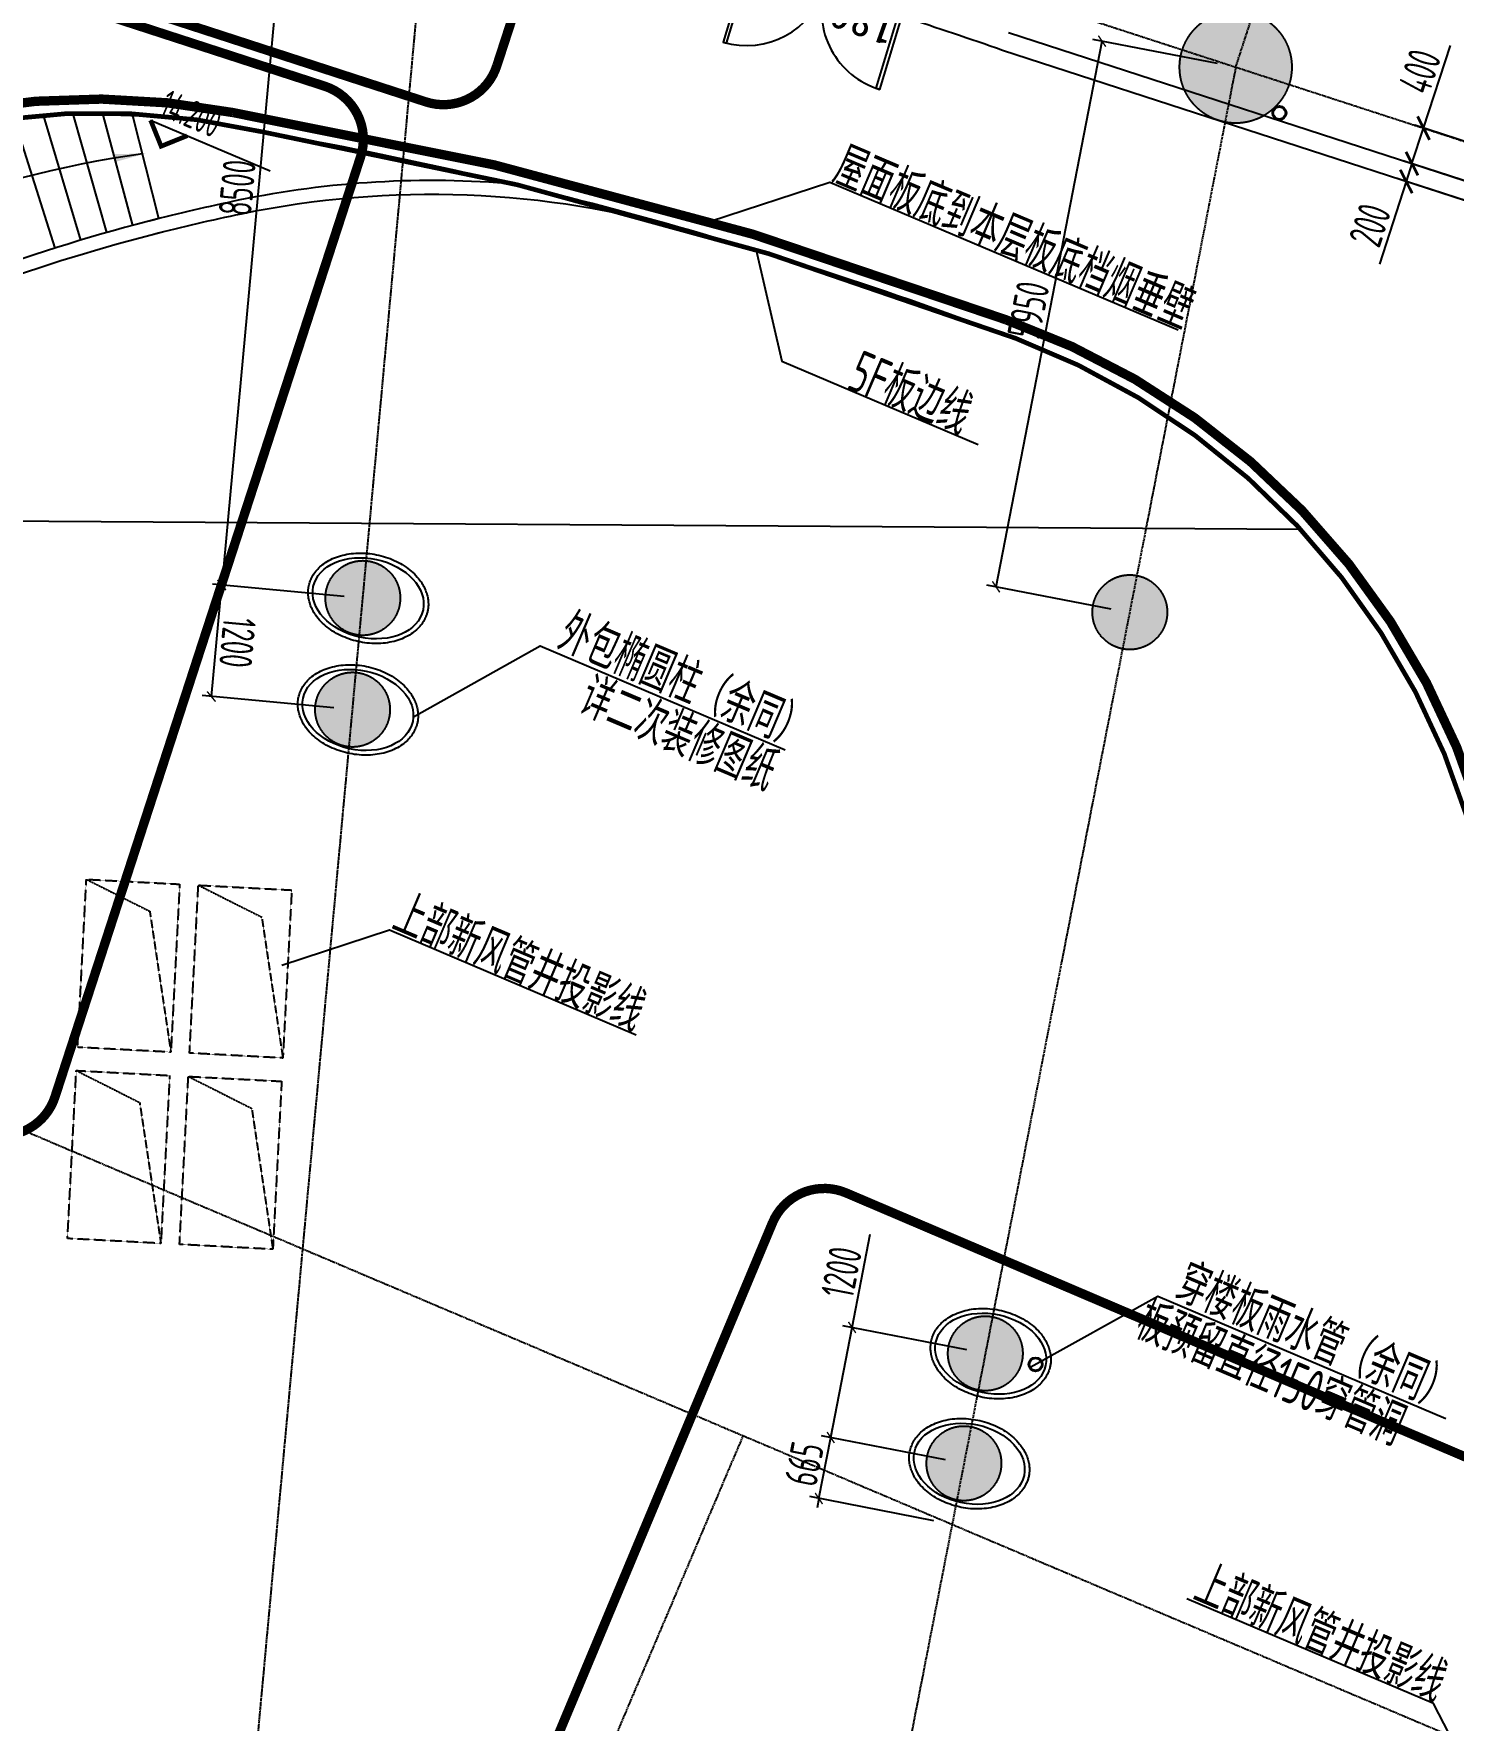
# Model space of a CAD drawing. Extents: x 11778731 to 12007717, y -6694179 to -6314888.
# Drawn here: x 11917040 to 11932228, y -6411741 to -6393688 of the extents above; entities that cross this region are included whole.
import ezdxf
from ezdxf.enums import TextEntityAlignment as Align
from ezdxf.xclip import XClip

# ---------------------------------------------------------------- set-up
doc = ezdxf.new("R2010")
doc.units = 0
doc.header["$LTSCALE"] = 10
doc.header["$MEASUREMENT"] = 0
doc.header["$XCLIPFRAME"] = 0
for name, pattern in [('A3-RG-axis-100$0$CENTER', [2, 1.25, -0.25, 0.25, -0.25]), ('A3-RI-5F$0$DASH', [0.35, 0.25, -0.1]), ('A3-RI-5F$0$DASHDOT', [1, 0.5, -0.25, 0, -0.25]), ('A3-RM-5F$0$DASH', [0.35, 0.25, -0.1]), ('DASHED2', [0.375, 0.25, -0.125])]:
    doc.linetypes.add(name, pattern=pattern)
for name, color, linetype in [('A-CLOD', 200, 'Continuous'), ('A3-RB-5F-100$0$A-DIMS-100', 1, 'Continuous'), ('A3-RG-axis-100$0$A-DIMS-100', 1, 'Continuous'), ('A3-RG-axis-100$0$A-GRID', 1, 'A3-RG-axis-100$0$CENTER'), ('A3-RI-5F$0$0M-FIRE', 30, 'A3-RI-5F$0$DASHDOT'), ('A3-RI-5F$0$A-DOOR', 32, 'Continuous'), ('A3-RI-5F$0$A-FLOR-CURT', 55, 'Continuous'), ('A3-RI-5F$0$A-STRS-HRAL', 80, 'Continuous'), ('A3-RI-5F$0$A-SYMB-VOID', 35, 'Continuous'), ('A3-RI-5F$0$A-WALL', 7, 'Continuous'), ('A3-RI-5F$0$A-WALL-FINI', 95, 'Continuous'), ('A3-RM-5F$0$0P-1', 191, 'Continuous'), ('A3-RM-5F$0$0P-FE-FH-V', 141, 'Continuous'), ('A3-RM-5F$0$A-EQPM', 55, 'Continuous'), ('A3-RS-1F$0$A-HATH-GRAY', 8, 'Continuous'), ('A3-RS-1F$0$A-WALL', 7, 'Continuous'), ('A3-RV-5F$0$A-STRS', 50, 'Continuous'), ('A3-RV-5F$0$A-STRS-HRAL', 80, 'Continuous'), ('A3-SYMB-5F-100$0$A-SYMB', 4, 'Continuous'), ('A3-SYMB-5F-100$0$A-SYMB-AREA', 4, 'Continuous'), ('A3-SYMB-5F-100$0$A-SYMB-NAME', 4, 'Continuous'), ('A3-SYMB-5F-100$0$A-SYMB-NAME-E', 4, 'Continuous'), ('A3-SYMB-5F-100$0$A-SYMB-STRS', 1, 'Continuous')]:
    doc.layers.add(name, color=color, linetype=linetype)
doc.styles.add('A3-RB-5F-100$0$XD2008', font='xd-hzs.shx', dxfattribs={"width": 0.7, "bigfont": 'xd-hztxt.shx'})
doc.styles.add('A3-RG-axis-100$0$XD2008', font='xd-hzs.shx', dxfattribs={"width": 0.7, "bigfont": 'xd-hztxt.shx'})
doc.styles.add('A3-RI-5F$0$Standard', font='')
doc.styles.add('A3-SYMB-5F-100$0$ECADI', font='hzs.shx', dxfattribs={"width": 0.7, "bigfont": 'hztxt.shx'})
doc.styles.add('A3-SYMB-5F-100$0$XD2008', font='hzs.shx', dxfattribs={"width": 0.7, "bigfont": 'hztxt.shx'})
doc.styles.get('A3-RI-5F$0$Standard').set_extended_font_data('SimSun')
doc.dimstyles.new('A3-RB-5F-100$0$XD100$0', dxfattribs={"dimscale": 100, "dimtxt": 3.5, "dimasz": 2, "dimexe": 1, "dimexo": 2, "dimgap": 0.5, "dimtad": 1, "dimdec": 0, "dimdsep": 46, "dimtxsty": 'A3-RB-5F-100$0$XD2008', "dimblk1": 'A3-RB-5F-100$0$_ARCHTICK', "dimblk2": 'A3-RB-5F-100$0$_ARCHTICK', "dimsah": 1, "dimcen": 2.5, "dimclrt": 4, "dimaunit": 1, "dimadec": 0, "dimazin": 0, "dimtfac": 1, "dimtdec": 0, "dimtix": 1, "dimtmove": 0, "dimatfit": 3, "dimfxl": 0, "dimtolj": 1, "dimtzin": 0, "dimarcsym": 0})
doc.dimstyles.new('A3-RG-axis-100$0$XD100$0', dxfattribs={"dimscale": 100, "dimtxt": 3.5, "dimasz": 1, "dimexe": 1, "dimexo": 2, "dimgap": 0.5, "dimtad": 1, "dimdec": 0, "dimdsep": 46, "dimtxsty": 'A3-RG-axis-100$0$XD2008', "dimblk1": 'A3-RG-axis-100$0$_ARCHTICK', "dimblk2": 'A3-RG-axis-100$0$_ARCHTICK', "dimsah": 1, "dimcen": 2.5, "dimclrt": 4, "dimaunit": 1, "dimadec": 0, "dimazin": 0, "dimtfac": 1, "dimtdec": 0, "dimtix": 1, "dimtmove": 0, "dimatfit": 3, "dimfxl": 0, "dimtolj": 1, "dimtzin": 0, "dimarcsym": 0})

# ---------------------------------------------------------------- blocks, each defined once
blk = doc.blocks.new('A3-RI-5F$0$J-双扇门-1800')
for points in [[(25, 80), (25, 955), (65, 955), (65, 80)], [(1775, 80), (1775, 955), (1735, 955), (1735, 80)], [(0, 80), (25, 80), (25, 40), (45, 40), (45, 0), (0, 0)], [(1800, 80), (1775, 80), (1775, 40), (1755, 40), (1755, 0), (1800, 0)]]:
    blk.add_lwpolyline(points, close=True)
for centre, start, end in [((25, 80), 360, 90), ((1775, 80), 90, 180)]:
    blk.add_arc(centre, 875, start, end)
at = {"layer": 'Defpoints', "style": 'A3-RI-5F$0$Standard'}
blk.add_text('1800', height=350, rotation=357.2239, dxfattribs=at).set_placement((43, 148))
blk = doc.blocks.new('A3-RI-5F')
at = {"layer": 'A3-RI-5F$0$0M-FIRE', "const_width": 100}
blk.add_lwpolyline([(11933349, -6404727), (11932521, -6402038, 0.237374), (11927444, -6396750, 0.048077), (11919169, -6394531, 0.182825), (11913721, -6395461, 0.136484), (11909036, -6399829), (11910317, -6401207, 0.126492), (11909728, -6403135), (11909231, -6412665, 0.122395), (11910121, -6416246)], format="xyb", dxfattribs=at)
at = {"layer": 'A3-RI-5F$0$A-FLOR-CURT', "color": 11, "linetype": 'A3-RI-5F$0$DASH', "const_width": 50}
blk.add_lwpolyline([(11932378, -6402083, 0.232209), (11927545, -6396948, 0.047102), (11919481, -6394737, 0.184789), (11914005, -6395493)], format="xyb", dxfattribs=at)
at = {"layer": 'A3-RI-5F$0$A-STRS-HRAL'}
for points in [[(11922188, -6395299, 0.073431), (11919228, -6395471, 0.012156), (11918274, -6395694)], [(11924070, -6395803, 0.122165), (11919259, -6395618, 0.012156), (11918312, -6395839, 0.012156)]]:
    blk.add_lwpolyline(points, format="xyb", dxfattribs=at)
for centre, radius, start, end in [((11917659, -6403556), 9150, 80.4957, 102.3857), ((11917659, -6403556), 9000, 80.4957, 102.3195), ((11911797, -6438569), 44650, 69.2437, 80.4957), ((11911797, -6438569), 44500, 69.2437, 80.4957), ((11924732, -6404438), 8150, 17.12, 69.2437), ((11924732, -6404438), 8000, 17.12, 69.2437)]:
    blk.add_arc(centre, radius, start, end, dxfattribs=at)
at = {"layer": 'A3-RI-5F$0$A-SYMB-VOID'}
blk.add_lwpolyline([(11910576, -6416677), (11913855, -6398883), (11930577, -6398990)], dxfattribs=at)
at = {"layer": 'A3-RI-5F$0$A-WALL'}
for p, q in [((11927469, -6393676), (11932630, -6395352)), ((11927405, -6393865), (11933139, -6395728))]:
    blk.add_line(p, q, dxfattribs=at)
blk.add_arc((11911797, -6438569), 47350, 70.7531, 72.0977, dxfattribs=at)
at = {"layer": 'A3-RI-5F$0$A-WALL-FINI'}
for centre in [(11920618, -6399731), (11920508, -6400926), (11927279, -6407817), (11927049, -6408995)]:
    blk.add_ellipse(centre, major_axis=(587, -125), ratio=0.708333, dxfattribs=at)
for points in [[(11921254, -6399867), (11921257, -6399855), (11921259, -6399842), (11921262, -6399812), (11921262, -6399794), (11921261, -6399758), (11921259, -6399740), (11921252, -6399705), (11921247, -6399687), (11921235, -6399652), (11921228, -6399635), (11921212, -6399601), (11921202, -6399584), (11921181, -6399552), (11921170, -6399536), (11921139, -6399497), (11921118, -6399476), (11921073, -6399434), (11921049, -6399415), (11920997, -6399379), (11920970, -6399362), (11920913, -6399332), (11920883, -6399318), (11920821, -6399295), (11920789, -6399284), (11920725, -6399268), (11920692, -6399261), (11920626, -6399251), (11920593, -6399248), (11920527, -6399246), (11920495, -6399247), (11920430, -6399253), (11920399, -6399258), (11920337, -6399271), (11920308, -6399279), (11920251, -6399300), (11920224, -6399312), (11920173, -6399340), (11920149, -6399356), (11920109, -6399387), (11920093, -6399402), (11920063, -6399433), (11920050, -6399450), (11920026, -6399485), (11920016, -6399503), (11920000, -6399538), (11919993, -6399555), (11919984, -6399589), (11919980, -6399606), (11919976, -6399640), (11919975, -6399658), (11919975, -6399693), (11919977, -6399711), (11919983, -6399746), (11919987, -6399763), (11919997, -6399798), (11920004, -6399815), (11920019, -6399849), (11920028, -6399866), (11920047, -6399898), (11920058, -6399914), (11920088, -6399953), (11920107, -6399975), (11920151, -6400017), (11920174, -6400037), (11920224, -6400073), (11920251, -6400091), (11920307, -6400122), (11920337, -6400136), (11920397, -6400161), (11920428, -6400172), (11920492, -6400190), (11920525, -6400197), (11920590, -6400208), (11920623, -6400212), (11920689, -6400216), (11920722, -6400216), (11920786, -6400212), (11920818, -6400208), (11920880, -6400196), (11920910, -6400189), (11920967, -6400170), (11920995, -6400158), (11921047, -6400132), (11921072, -6400117), (11921113, -6400087), (11921131, -6400073), (11921163, -6400041), (11921178, -6400024), (11921204, -6399989), (11921215, -6399970), (11921232, -6399935), (11921239, -6399919), (11921248, -6399891), (11921252, -6399879), (11921254, -6399867)], [(11921144, -6401062), (11921147, -6401050), (11921149, -6401037), (11921152, -6401007), (11921152, -6400989), (11921151, -6400953), (11921148, -6400935), (11921142, -6400900), (11921137, -6400882), (11921125, -6400847), (11921118, -6400830), (11921101, -6400796), (11921092, -6400779), (11921071, -6400747), (11921060, -6400731), (11921029, -6400692), (11921008, -6400671), (11920963, -6400629), (11920939, -6400610), (11920887, -6400574), (11920860, -6400557), (11920803, -6400527), (11920773, -6400513), (11920711, -6400490), (11920679, -6400479), (11920615, -6400462), (11920582, -6400456), (11920516, -6400446), (11920483, -6400443), (11920417, -6400441), (11920384, -6400442), (11920320, -6400448), (11920289, -6400453), (11920227, -6400466), (11920198, -6400474), (11920141, -6400495), (11920114, -6400507), (11920063, -6400535), (11920039, -6400551), (11919999, -6400582), (11919983, -6400597), (11919953, -6400628), (11919940, -6400645), (11919916, -6400680), (11919905, -6400698), (11919889, -6400733), (11919883, -6400750), (11919874, -6400783), (11919870, -6400801), (11919866, -6400835), (11919865, -6400853), (11919865, -6400888), (11919867, -6400906), (11919872, -6400941), (11919877, -6400958), (11919887, -6400993), (11919894, -6401010), (11919909, -6401044), (11919918, -6401061), (11919937, -6401093), (11919948, -6401109), (11919977, -6401148), (11919997, -6401170), (11920040, -6401212), (11920064, -6401231), (11920114, -6401268), (11920141, -6401286), (11920197, -6401317), (11920226, -6401331), (11920287, -6401356), (11920318, -6401367), (11920382, -6401385), (11920415, -6401392), (11920480, -6401403), (11920513, -6401407), (11920579, -6401411), (11920612, -6401411), (11920676, -6401407), (11920708, -6401403), (11920769, -6401391), (11920799, -6401384), (11920857, -6401365), (11920885, -6401353), (11920937, -6401327), (11920962, -6401312), (11921003, -6401282), (11921021, -6401268), (11921053, -6401236), (11921067, -6401219), (11921093, -6401184), (11921105, -6401165), (11921122, -6401130), (11921129, -6401114), (11921138, -6401086), (11921141, -6401074), (11921144, -6401062)], [(11927914, -6407952), (11927917, -6407940), (11927919, -6407928), (11927922, -6407897), (11927923, -6407880), (11927921, -6407844), (11927919, -6407826), (11927912, -6407790), (11927907, -6407773), (11927895, -6407738), (11927888, -6407720), (11927872, -6407686), (11927862, -6407670), (11927842, -6407637), (11927830, -6407621), (11927799, -6407583), (11927779, -6407561), (11927734, -6407520), (11927709, -6407501), (11927658, -6407464), (11927630, -6407448), (11927573, -6407418), (11927543, -6407404), (11927481, -6407380), (11927450, -6407370), (11927385, -6407353), (11927352, -6407346), (11927286, -6407337), (11927253, -6407334), (11927187, -6407332), (11927155, -6407333), (11927090, -6407338), (11927059, -6407343), (11926998, -6407356), (11926968, -6407365), (11926911, -6407385), (11926884, -6407398), (11926833, -6407425), (11926809, -6407441), (11926770, -6407472), (11926753, -6407487), (11926723, -6407519), (11926710, -6407535), (11926686, -6407571), (11926676, -6407589), (11926660, -6407624), (11926654, -6407640), (11926644, -6407674), (11926640, -6407691), (11926636, -6407726), (11926635, -6407743), (11926636, -6407779), (11926637, -6407796), (11926643, -6407831), (11926647, -6407849), (11926657, -6407884), (11926664, -6407901), (11926679, -6407935), (11926688, -6407951), (11926707, -6407984), (11926718, -6408000), (11926748, -6408038), (11926767, -6408060), (11926811, -6408102), (11926834, -6408122), (11926885, -6408159), (11926911, -6408176), (11926967, -6408207), (11926997, -6408221), (11927057, -6408246), (11927089, -6408257), (11927152, -6408276), (11927185, -6408283), (11927250, -6408294), (11927283, -6408298), (11927349, -6408301), (11927382, -6408301), (11927446, -6408297), (11927478, -6408293), (11927540, -6408282), (11927570, -6408274), (11927628, -6408255), (11927655, -6408244), (11927707, -6408218), (11927732, -6408203), (11927774, -6408173), (11927791, -6408158), (11927823, -6408127), (11927838, -6408110), (11927864, -6408075), (11927875, -6408056), (11927893, -6408021), (11927899, -6408004), (11927909, -6407976), (11927912, -6407964), (11927914, -6407952)], [(11927685, -6409130), (11927688, -6409118), (11927690, -6409105), (11927693, -6409075), (11927693, -6409057), (11927692, -6409022), (11927690, -6409004), (11927683, -6408968), (11927678, -6408951), (11927666, -6408916), (11927659, -6408898), (11927643, -6408864), (11927633, -6408848), (11927612, -6408815), (11927601, -6408799), (11927570, -6408761), (11927549, -6408739), (11927504, -6408698), (11927480, -6408678), (11927428, -6408642), (11927401, -6408626), (11927344, -6408595), (11927314, -6408582), (11927252, -6408558), (11927221, -6408548), (11927156, -6408531), (11927123, -6408524), (11927057, -6408515), (11927024, -6408512), (11926958, -6408510), (11926926, -6408511), (11926861, -6408516), (11926830, -6408521), (11926768, -6408534), (11926739, -6408543), (11926682, -6408563), (11926655, -6408576), (11926604, -6408603), (11926580, -6408619), (11926540, -6408650), (11926524, -6408665), (11926494, -6408697), (11926481, -6408713), (11926457, -6408748), (11926447, -6408767), (11926431, -6408802), (11926425, -6408818), (11926415, -6408852), (11926411, -6408869), (11926407, -6408904), (11926406, -6408921), (11926406, -6408956), (11926408, -6408974), (11926414, -6409009), (11926418, -6409027), (11926428, -6409062), (11926435, -6409079), (11926450, -6409112), (11926459, -6409129), (11926478, -6409162), (11926489, -6409178), (11926519, -6409216), (11926538, -6409238), (11926582, -6409280), (11926605, -6409300), (11926655, -6409337), (11926682, -6409354), (11926738, -6409385), (11926768, -6409399), (11926828, -6409424), (11926860, -6409435), (11926923, -6409453), (11926956, -6409461), (11927021, -6409472), (11927054, -6409476), (11927120, -6409479), (11927153, -6409479), (11927217, -6409475), (11927249, -6409471), (11927311, -6409460), (11927341, -6409452), (11927398, -6409433), (11927426, -6409422), (11927478, -6409396), (11927503, -6409381), (11927544, -6409351), (11927562, -6409336), (11927594, -6409305), (11927609, -6409288), (11927635, -6409252), (11927646, -6409234), (11927663, -6409199), (11927670, -6409182), (11927679, -6409154), (11927683, -6409142), (11927685, -6409130)]]:
    blk.add_open_spline(points, degree=3, knots=[0, 0, 0, 0, 0.076523, 0.076523, 0.183626, 0.183626, 0.290729, 0.290729, 0.397831, 0.397831, 0.504934, 0.504934, 0.612037, 0.612037, 0.719139, 0.719139, 0.87668, 0.87668, 1.03422, 1.03422, 1.191761, 1.191761, 1.349301, 1.349301, 1.506841, 1.506841, 1.664382, 1.664382, 1.821922, 1.821922, 1.979462, 1.979462, 2.137003, 2.137003, 2.294543, 2.294543, 2.452083, 2.452083, 2.609624, 2.609624, 2.73537, 2.73537, 2.861116, 2.861116, 2.986863, 2.986863, 3.092591, 3.092591, 3.198319, 3.198319, 3.304047, 3.304047, 3.409776, 3.409776, 3.515504, 3.515504, 3.621232, 3.621232, 3.72696, 3.72696, 3.832689, 3.832689, 3.989552, 3.989552, 4.146415, 4.146415, 4.303278, 4.303278, 4.460141, 4.460141, 4.617004, 4.617004, 4.773867, 4.773867, 4.93073, 4.93073, 5.087593, 5.087593, 5.244456, 5.244456, 5.401319, 5.401319, 5.558182, 5.558182, 5.715045, 5.715045, 5.84446, 5.84446, 5.973874, 5.973874, 6.103289, 6.103289, 6.20947, 6.20947, 6.283185, 6.283185, 6.283185, 6.283185], dxfattribs=at)
at = {"layer": 'A3-RI-5F$0$A-DOOR', "rotation": 163.1893244103685}
blk.add_blockref('A3-RI-5F$0$J-双扇门-1800', (11926390, -6393376), dxfattribs=at)
blk = doc.blocks.new('A3-RG-axis-100$0$_ARCHTICK')
at = {"color": 0, "linetype": 'ByBlock', "const_width": 0.15}
blk.add_lwpolyline([(-0.5, -0.5), (0.5, 0.5)], dxfattribs=at)
blk = doc.blocks.new('*D276')
at = {"layer": 'A3-RG-axis-100$0$A-DIMS-100', "color": 0, "lineweight": -2}
for p, q in [((11918940, -6400783), (11919051, -6399588)), ((11920362, -6399710), (11918952, -6399579)), ((11920252, -6400904), (11918841, -6400773))]:
    blk.add_line(p, q, dxfattribs=at)
at = {"layer": 'Defpoints', "color": 0}
for p in [(11919051, -6399588), (11920561, -6399728), (11920451, -6400923)]:
    blk.add_point(p, dxfattribs=at)
at = {"layer": 'A3-RG-axis-100$0$A-DIMS-100', "color": 0, "lineweight": -2, "xscale": 100, "yscale": 100, "zscale": 100}
for p, rotation in [((11919051, -6399588), 84.69567084425691), ((11918940, -6400783), 264.6956708442569)]:
    blk.add_blockref('A3-RG-axis-100$0$_ARCHTICK', p, dxfattribs=dict(at, rotation=rotation))
at = {"layer": 'A3-RG-axis-100$0$A-DIMS-100', "color": 4, "insert": (11919220, -6400206), "char_height": 350, "attachment_point": 5, "rotation": 264.6957, "style": 'A3-RG-axis-100$0$XD2008'}
blk.add_mtext('\\A1;1200', dxfattribs=at)
blk = doc.blocks.new('*D297')
at = {"layer": 'A3-RG-axis-100$0$A-DIMS-100', "color": 0, "lineweight": -2}
for p, q in [((11927336, -6399608), (11928470, -6393767)), ((11929704, -6394007), (11928372, -6393748)), ((11928569, -6399848), (11927237, -6399589))]:
    blk.add_line(p, q, dxfattribs=at)
at = {"layer": 'Defpoints', "color": 0}
for p in [(11928470, -6393767), (11929900, -6394045), (11928766, -6399886)]:
    blk.add_point(p, dxfattribs=at)
at = {"layer": 'A3-RG-axis-100$0$A-DIMS-100', "color": 0, "lineweight": -2, "xscale": 100, "yscale": 100, "zscale": 100}
for p, rotation in [((11928470, -6393767), 79.00517451069146), ((11927336, -6399608), 259.0051745106915)]:
    blk.add_blockref('A3-RG-axis-100$0$_ARCHTICK', p, dxfattribs=dict(at, rotation=rotation))
at = {"layer": 'A3-RG-axis-100$0$A-DIMS-100', "color": 4, "insert": (11927682, -6396645), "char_height": 350, "attachment_point": 5, "rotation": 79.0052, "style": 'A3-RG-axis-100$0$XD2008'}
blk.add_mtext('\\A1;5950', dxfattribs=at)
blk = doc.blocks.new('*D298')
at = {"layer": 'A3-RG-axis-100$0$A-DIMS-100', "color": 0, "lineweight": -2}
for p, q in [((11919831, -6391125), (11919051, -6399589)), ((11921142, -6391245), (11919732, -6391116)), ((11920362, -6399710), (11918952, -6399580))]:
    blk.add_line(p, q, dxfattribs=at)
at = {"layer": 'Defpoints', "color": 0}
for p in [(11921341, -6391264), (11919051, -6399589), (11920561, -6399728)]:
    blk.add_point(p, dxfattribs=at)
at = {"layer": 'A3-RG-axis-100$0$A-DIMS-100', "color": 0, "lineweight": -2, "xscale": 100, "yscale": 100, "zscale": 100}
for p, rotation in [((11919831, -6391125), 84.73427666424118), ((11919051, -6399589), 264.7342766642412)]:
    blk.add_blockref('A3-RG-axis-100$0$_ARCHTICK', p, dxfattribs=dict(at, rotation=rotation))
at = {"layer": 'A3-RG-axis-100$0$A-DIMS-100', "color": 4, "insert": (11919217, -6395336), "char_height": 350, "attachment_point": 5, "rotation": 84.7343, "style": 'A3-RG-axis-100$0$XD2008'}
blk.add_mtext('\\A1;8500', dxfattribs=at)
blk = doc.blocks.new('*D299')
at = {"layer": 'A3-RG-axis-100$0$A-DIMS-100', "color": 0, "lineweight": -2}
for p, q in [((11925567, -6408714), (11925586, -6408616)), ((11925440, -6409367), (11925567, -6408714)), ((11926796, -6408953), (11925469, -6408695)), ((11926669, -6409606), (11925342, -6409347)), ((11925440, -6409367), (11925421, -6409465))]:
    blk.add_line(p, q, dxfattribs=at)
at = {"layer": 'Defpoints', "color": 0}
for p in [(11925567, -6408714), (11926992, -6408991), (11926865, -6409644)]:
    blk.add_point(p, dxfattribs=at)
at = {"layer": 'A3-RG-axis-100$0$A-DIMS-100', "color": 0, "lineweight": -2, "xscale": 100, "yscale": 100, "zscale": 100}
for p, rotation in [((11925567, -6408714), 258.9899717065115), ((11925440, -6409367), 78.98997170651155)]:
    blk.add_blockref('A3-RG-axis-100$0$_ARCHTICK', p, dxfattribs=dict(at, rotation=rotation))
at = {"layer": 'A3-RG-axis-100$0$A-DIMS-100', "color": 4, "insert": (11925283, -6408997), "char_height": 350, "attachment_point": 5, "rotation": 78.99, "style": 'A3-RG-axis-100$0$XD2008'}
blk.add_mtext('\\A1;665', dxfattribs=at)
blk = doc.blocks.new('*D300')
at = {"layer": 'A3-RG-axis-100$0$A-DIMS-100', "color": 0, "lineweight": -2}
for p, q in [((11925796, -6407536), (11925990, -6406538)), ((11925567, -6408714), (11925796, -6407536)), ((11927025, -6407775), (11925698, -6407517)), ((11926796, -6408953), (11925469, -6408695))]:
    blk.add_line(p, q, dxfattribs=at)
at = {"layer": 'Defpoints', "color": 0}
for p in [(11925796, -6407536), (11927221, -6407814), (11926992, -6408991)]:
    blk.add_point(p, dxfattribs=at)
at = {"layer": 'A3-RG-axis-100$0$A-DIMS-100', "color": 0, "lineweight": -2, "xscale": 100, "yscale": 100, "zscale": 100}
for p, rotation in [((11925796, -6407536), 78.98997170651155), ((11925567, -6408714), 258.9899717065115)]:
    blk.add_blockref('A3-RG-axis-100$0$_ARCHTICK', p, dxfattribs=dict(at, rotation=rotation))
at = {"layer": 'A3-RG-axis-100$0$A-DIMS-100', "color": 4, "insert": (11925682, -6406945), "char_height": 350, "attachment_point": 5, "rotation": 78.99, "style": 'A3-RG-axis-100$0$XD2008'}
blk.add_mtext('\\A1;1200', dxfattribs=at)
blk = doc.blocks.new('A3-SYMB-5F-100$0$ECADI-TAG-HGHT（国标）')
at = {"layer": '', "color": 1}
blk.add_line((-2.12, 2.12), (11.77, 2.12), dxfattribs=at)
at = {"color": 1, "const_width": 0.5}
blk.add_lwpolyline([(-2.12, 2.12), (0, 0), (2.12, 2.12)], dxfattribs=at)
at = {"color": 1}
blk.add_point((-1.48, 4.6), dxfattribs=at)
at = {"style": 'A3-SYMB-5F-100$0$XD2008', "width": 0.7}
blk.add_attdef('FL', text='', height=3, dxfattribs=at).set_placement((-2.69, 2.97), align=Align.RIGHT)
for tag, p in [('F.F.L.', (2.28, 2.97)), ('T.O.S.', (2.28, -1.1))]:
    blk.add_attdef(tag, p, '', height=3, dxfattribs=at)
blk = doc.blocks.new('A3-SYMB-5F-100$0$ECADI-TAG-ROOM')
at = {"layer": 'A3-SYMB-5F-100$0$A-SYMB-AREA', "style": 'A3-SYMB-5F-100$0$ECADI', "width": 0.7}
blk.add_attdef('340M2', text='', height=2.5, dxfattribs=at).set_placement((7.17, -1.75), align=Align.MIDDLE_LEFT)
at = {"layer": 'A3-SYMB-5F-100$0$A-SYMB-NAME', "style": 'A3-SYMB-5F-100$0$ECADI', "width": 0.7}
blk.add_attdef('CHINESENAME', (-5.13, 0.09), '', height=4.5, dxfattribs=at)
at = {"layer": 'A3-SYMB-5F-100$0$A-SYMB-NAME-E', "style": 'A3-SYMB-5F-100$0$ECADI', "width": 0.7}
for tag, p in [('ENGLISHHIGH', (-5.13, 8.04)), ('ENGLISHLOW', (-5.13, 4.84))]:
    blk.add_attdef(tag, p, '', height=2.5, dxfattribs=at)
blk = doc.blocks.new('A3-SYMB-5F-100')
at = {"layer": 'A3-SYMB-5F-100$0$A-SYMB'}
for points in [[(11924271, -6395697), (11925556, -6395276), (11929283, -6396858)], [(11924766, -6395989), (11925043, -6397193), (11927145, -6398085)], [(11921102, -6400999), (11922459, -6400241), (11925080, -6401354)], [(11919695, -6403658), (11920846, -6403281), (11923487, -6404402)], [(11927709, -6407959), (11929067, -6407201), (11932148, -6408509)], [(11934421, -6416218), (11932017, -6411561), (11929376, -6410440)]]:
    blk.add_lwpolyline(points, dxfattribs=at)
at = {"layer": 'A3-SYMB-5F-100$0$A-SYMB-STRS'}
blk.add_arc((11919894, -6406739), 11888, 98.1807, 148.7677, dxfattribs=at)
at = {"layer": 'A3-SYMB-5F-100$0$A-SYMB-STRS', "extrusion": (3.79196e-09, 4.76649e-09, -1)}
blk.add_solid([(-11917900, -6394977, 0), (-11917912, -6395060, 0), (-11918239, -6394969, 0)], dxfattribs=at)
at = {"layer": 'A3-SYMB-5F-100$0$A-SYMB'}
ref = blk.add_blockref('A3-SYMB-5F-100$0$ECADI-TAG-HGHT（国标）', (11918403, -6394892), dxfattribs=dict(at, xscale=99.99999999999999, yscale=99.99999999999999, zscale=99.99999999999997, rotation=337))
ref.add_attrib('F.F.L.', '14.200', (11918368, -6394555), dxfattribs={"layer": '0', "height": 300, "rotation": 337, "style": 'A3-SYMB-5F-100$0$XD2008', "width": 0.7})
ref = blk.add_blockref('A3-SYMB-5F-100$0$ECADI-TAG-ROOM', (11928297, -6396381), dxfattribs=dict(at, xscale=-99.99999999989046, yscale=100.0000000001164, rotation=337.0000000003391))
ref.add_attrib('CHINESENAME', '屋面板底到本层板底档烟垂壁', (11925556, -6395276), dxfattribs={"height": 450, "rotation": 337, "style": 'A3-SYMB-5F-100$0$ECADI', "width": 0.7})
ref = blk.add_blockref('A3-SYMB-5F-100$0$ECADI-TAG-ROOM', (11928463, -6398586), dxfattribs=dict(at, xscale=-99.99999999989046, yscale=100.0000000001164, rotation=337.0000000003391))
ref.add_attrib('CHINESENAME', '5F板边线', (11925722, -6397481), dxfattribs={"height": 450, "rotation": 337, "style": 'A3-SYMB-5F-100$0$ECADI', "width": 0.7})
ref = blk.add_blockref('A3-SYMB-5F-100$0$ECADI-TAG-ROOM', (11924164, -6400937), dxfattribs=dict(at, xscale=-99.9999999998905, yscale=100.0000000001164, rotation=336.9999999996269))
ref.add_attrib('CHINESENAME', '外包椭圆柱（余同）', (11922614, -6400270), dxfattribs={"height": 450, "rotation": 337, "style": 'A3-SYMB-5F-100$0$ECADI', "width": 0.7})
ref = blk.add_blockref('A3-SYMB-5F-100$0$ECADI-TAG-ROOM', (11924389, -6401624), dxfattribs=dict(at, xscale=-99.9999999998905, yscale=100.0000000001164, rotation=336.9999999996269))
ref.add_attrib('CHINESENAME', '详二次装修图纸', (11922839, -6400957), dxfattribs={"height": 450, "rotation": 337, "style": 'A3-SYMB-5F-100$0$ECADI', "width": 0.7})
ref = blk.add_blockref('A3-SYMB-5F-100$0$ECADI-TAG-ROOM', (11923588, -6404386), dxfattribs=dict(at, xscale=-99.99999999989046, yscale=100.0000000001164, rotation=337.0000000003391))
ref.add_attrib('CHINESENAME', '上部新风管井投影线', (11920846, -6403281), dxfattribs={"height": 450, "rotation": 337, "style": 'A3-SYMB-5F-100$0$ECADI', "width": 0.7})
ref = blk.add_blockref('A3-SYMB-5F-100$0$ECADI-TAG-ROOM', (11930772, -6407897), dxfattribs=dict(at, xscale=-99.9999999998905, yscale=100.0000000001164, rotation=336.9999999996269))
ref.add_attrib('CHINESENAME', '穿楼板雨水管（余同）', (11929222, -6407230), dxfattribs={"height": 450, "rotation": 337, "style": 'A3-SYMB-5F-100$0$ECADI', "width": 0.7})
ref = blk.add_blockref('A3-SYMB-5F-100$0$ECADI-TAG-ROOM', (11930341, -6408306), dxfattribs=dict(at, xscale=-99.9999999998905, yscale=100.0000000001164, rotation=336.9999999996269))
ref.add_attrib('CHINESENAME', '板预留直径150穿管洞', (11928791, -6407638), dxfattribs={"height": 450, "rotation": 337, "style": 'A3-SYMB-5F-100$0$ECADI', "width": 0.7})
ref = blk.add_blockref('A3-SYMB-5F-100$0$ECADI-TAG-ROOM', (11929318, -6410357), dxfattribs=dict(at, xscale=99.99999999989048, yscale=100.0000000001164, rotation=337.0000000002855))
ref.add_attrib('CHINESENAME', '上部新风管井投影线', (11929419, -6410459), dxfattribs={"height": 450, "rotation": 337, "style": 'A3-SYMB-5F-100$0$ECADI', "width": 0.7})
blk = doc.blocks.new('A3-RV-5F')
at = {"layer": 'A3-RV-5F$0$A-STRS'}
for p, q in [((11918100, -6395740), (11917782, -6394557)), ((11917269, -6395982), (11916832, -6394594)), ((11917545, -6395897), (11917148, -6394570)), ((11917822, -6395816), (11917464, -6394558)), ((11918379, -6395667), (11918100, -6394567))]:
    blk.add_line(p, q, dxfattribs=at)
at = {"layer": 'A3-RV-5F$0$A-STRS-HRAL'}
for radius, end in [(20150, 115.6945), (20000, 115.6889)]:
    blk.add_arc((11923325, -6415200), radius, 104.2089, end, dxfattribs=at)
blk = doc.blocks.new('A3-RS-1F')
at = {"layer": 'A3-RS-1F$0$A-HATH-GRAY'}
h = blk.add_hatch(color=256, dxfattribs=at)
edge = h.paths.add_edge_path()
edge.add_arc((11929900, -6394045), 600, 0, 360)
h = blk.add_hatch(color=256, dxfattribs=at)
edge = h.paths.add_edge_path()
edge.add_arc((11920561, -6399728), 400, 0, 360)
h = blk.add_hatch(color=256, dxfattribs=at)
edge = h.paths.add_edge_path()
edge.add_arc((11928767, -6399880), 400, 0, 360)
h = blk.add_hatch(color=256, dxfattribs=at)
edge = h.paths.add_edge_path()
edge.add_arc((11920451, -6400923), 400, 0, 360)
h = blk.add_hatch(color=256, dxfattribs=at)
edge = h.paths.add_edge_path()
edge.add_arc((11927221, -6407814), 400, 0, 360)
h = blk.add_hatch(color=256, dxfattribs=at)
edge = h.paths.add_edge_path()
edge.add_arc((11926992, -6408991), 400, 0, 360)
at = {"layer": 'A3-RS-1F$0$A-WALL'}
for centre, radius in [((11929900, -6394045), 600), ((11920561, -6399728), 400), ((11928767, -6399880), 400), ((11920451, -6400923), 400), ((11927221, -6407814), 400), ((11926992, -6408991), 400)]:
    blk.add_circle(centre, radius, dxfattribs=at)
blk = doc.blocks.new('A3-RB-5F-100$0$_ARCHTICK')
at = {"color": 0, "linetype": 'ByBlock', "const_width": 0.15}
blk.add_lwpolyline([(-0.5, -0.5), (0.5, 0.5)], dxfattribs=at)
blk = doc.blocks.new('*D921')
at = {"layer": 'A3-RB-5F-100$0$A-DIMS-100', "color": 0, "lineweight": -2}
for p, q in [((11930154, -6393264), (11930339, -6392695)), ((11930308, -6392790), (11933161, -6393717)), ((11933007, -6394191), (11933192, -6393622))]:
    blk.add_line(p, q, dxfattribs=at)
at = {"layer": 'Defpoints', "color": 0}
for p in [(11930092, -6393454), (11933161, -6393717), (11932945, -6394381)]:
    blk.add_point(p, dxfattribs=at)
at = {"layer": 'A3-RB-5F-100$0$A-DIMS-100', "color": 0, "lineweight": -2, "xscale": 200, "yscale": 200, "zscale": 200}
for p, rotation in [((11930308, -6392790), 161.9999999998856), ((11933161, -6393717), 341.9999999998856)]:
    blk.add_blockref('A3-RB-5F-100$0$_ARCHTICK', p, dxfattribs=dict(at, rotation=rotation))
at = {"layer": 'A3-RB-5F-100$0$A-DIMS-100', "color": 4, "insert": (11931804, -6393040), "char_height": 350, "attachment_point": 5, "rotation": 342, "style": 'A3-RB-5F-100$0$XD2008'}
blk.add_mtext('\\A1;3000', dxfattribs=at)
blk = doc.blocks.new('*D929')
at = {"layer": 'A3-RB-5F-100$0$A-DIMS-100', "color": 0, "lineweight": -2}
for p, q in [((11931910, -6394698), (11932197, -6393813)), ((11931786, -6395078), (11931910, -6394698)), ((11932563, -6394910), (11931815, -6394667)), ((11932440, -6395291), (11931691, -6395047))]:
    blk.add_line(p, q, dxfattribs=at)
at = {"layer": 'Defpoints', "color": 0}
for p in [(11931910, -6394698), (11932754, -6394972), (11932630, -6395352)]:
    blk.add_point(p, dxfattribs=at)
at = {"layer": 'A3-RB-5F-100$0$A-DIMS-100', "color": 0, "lineweight": -2, "xscale": 200, "yscale": 200, "zscale": 200}
for p, rotation in [((11931910, -6394698), 71.99999999962088), ((11931786, -6395078), 251.9999999996209)]:
    blk.add_blockref('A3-RB-5F-100$0$_ARCHTICK', p, dxfattribs=dict(at, rotation=rotation))
at = {"layer": 'A3-RB-5F-100$0$A-DIMS-100', "color": 4, "insert": (11931870, -6394091), "char_height": 350, "attachment_point": 5, "rotation": 72, "style": 'A3-RB-5F-100$0$XD2008'}
blk.add_mtext('\\A1;400', dxfattribs=at)
blk = doc.blocks.new('*D930')
at = {"layer": 'A3-RB-5F-100$0$A-DIMS-100', "color": 0, "lineweight": -2}
for p, q in [((11932440, -6395291), (11931691, -6395047)), ((11931786, -6395078), (11931724, -6395269)), ((11931724, -6395269), (11931437, -6396153)), ((11932378, -6395481), (11931629, -6395238))]:
    blk.add_line(p, q, dxfattribs=at)
at = {"layer": 'Defpoints', "color": 0}
for p in [(11931786, -6395078), (11932630, -6395352), (11932568, -6395543)]:
    blk.add_point(p, dxfattribs=at)
at = {"layer": 'A3-RB-5F-100$0$A-DIMS-100', "color": 0, "lineweight": -2, "xscale": 200, "yscale": 200, "zscale": 200}
for p, rotation in [((11931786, -6395078), 71.99999999944959), ((11931724, -6395269), 251.9999999994496)]:
    blk.add_blockref('A3-RB-5F-100$0$_ARCHTICK', p, dxfattribs=dict(at, rotation=rotation))
at = {"layer": 'A3-RB-5F-100$0$A-DIMS-100', "color": 4, "insert": (11931336, -6395736), "char_height": 350, "attachment_point": 5, "rotation": 72, "style": 'A3-RB-5F-100$0$XD2008'}
blk.add_mtext('\\A1;200', dxfattribs=at)
blk = doc.blocks.new('A3-RM-5F$0$DFA')
at = {"layer": 'A3-RM-5F$0$0P-FE-FH-V'}
for radius in [75, 65]:
    blk.add_circle((0, 0), radius, dxfattribs=at)
blk = doc.blocks.new('A3-RM-5F')
at = {"layer": 'A3-RM-5F$0$A-EQPM', "linetype": 'A3-RM-5F$0$DASH'}
for points in [[(11917603, -6402739), (11918601, -6402791), (11918507, -6404589), (11917509, -6404537)], [(11918801, -6402802), (11919800, -6402854), (11919705, -6404652), (11918707, -6404599)], [(11917495, -6404786), (11918494, -6404839), (11918400, -6406636), (11917401, -6406584)], [(11918694, -6404849), (11919692, -6404901), (11919598, -6406699), (11918600, -6406647)]]:
    blk.add_lwpolyline(points, close=True, dxfattribs=at)
for points in [[(11917603, -6402739), (11918281, -6403081), (11918507, -6404589)], [(11918801, -6402802), (11919479, -6403143), (11919705, -6404652)], [(11917495, -6404786), (11918173, -6405128), (11918400, -6406636)], [(11918694, -6404849), (11919372, -6405191), (11919598, -6406699)]]:
    blk.add_lwpolyline(points, dxfattribs=at)
at = {"layer": 'A3-RM-5F$0$0P-1'}
for p in [(11930367, -6394536), (11927759, -6407931)]:
    blk.add_blockref('A3-RM-5F$0$DFA', p, dxfattribs=at)
at = {"layer": 'A3-RM-5F$0$0P-FE-FH-V'}
for p in [(11930367, -6394536), (11927759, -6407931), (11927759, -6407931)]:
    blk.add_blockref('A3-RM-5F$0$DFA', p, dxfattribs=at)
blk = doc.blocks.new('A3-RG-axis-100')
at = {"layer": 'A3-RG-axis-100$0$A-GRID'}
for p, q in [((11929900.4, -6394045), (11936634.8, -6373318.7)), ((11907916.9, -6386902.1), (12002104.9, -6417505.7)), ((11918377.3, -6423422.6), (11921340.9, -6391263.8)), ((11929900.5, -6394045), (11924823, -6420142.4)), ((11907163.4, -6401280.8), (11992184.7, -6437370.3)), ((11924628.9, -6408694.5), (11906537.9, -6451314.1))]:
    blk.add_line(p, q, dxfattribs=at)
at = {"layer": 'A3-RG-axis-100$0$A-DIMS-100'}
for base, p1, p2, angle, picture, middle in [((11919051.2, -6399588.8), (11921340.9, -6391263.8), (11920561, -6399728), 84.73428, '*D298', (11919217.2, -6395336.1)), ((11928470.4, -6393767.2), (11928765.6, -6399885.8), (11929900.2, -6394045), 79.00517, '*D297', (11927682.2, -6396644.7)), ((11919051.3, -6399587.8), (11920451.1, -6400922.9), (11920561.2, -6399728), 264.69567, '*D276', (11919219.9, -6400206.1)), ((11925567, -6408714.1), (11926865.4, -6409643.9), (11926992.2, -6408991.4), 78.98997, '*D299', (11925282.7, -6408997.4))]:
    dim = blk.add_linear_dim(base=base, p1=p1, p2=p2, angle=angle, dimstyle='A3-RG-axis-100$0$XD100$0', override={"dimasz": 1}, dxfattribs=at)
    dim.commit()
    dim.dimension.update_dxf_attribs({"geometry": picture, "text_midpoint": middle})
dim = blk.add_linear_dim(base=(11925796.2, -6407536.2), p1=(11926992.2, -6408991.4), p2=(11927221.4, -6407813.5), angle=78.98997, dimstyle='A3-RG-axis-100$0$XD100$0', override={"dimasz": 1}, dxfattribs=at)
dim.commit()
dim.dimension.update_dxf_attribs({"geometry": '*D300', "text_midpoint": (11925902.8, -6406988.1), "dimtype": 128})
blk = doc.blocks.new('A3-RB-5F-100')
at = {"layer": 'A3-RB-5F-100$0$A-DIMS-100'}
dim = blk.add_aligned_dim(p1=(11930092.4, -6393454.4), p2=(11932945.5, -6394381.4), distance=698.2, text='3000', dimstyle='A3-RB-5F-100$0$XD100$0', dxfattribs=at)
dim.commit()
dim.dimension.update_dxf_attribs({"geometry": '*D921', "text_midpoint": (11931804.2, -6393039.9)})
for base, p1, p2, picture, middle in [((11931909.7, -6394697.9), (11932629.9, -6395352.5), (11932753.5, -6394972), '*D929', (11932084.3, -6394160.5)), ((11931786.1, -6395078.3), (11932568.1, -6395542.7), (11932629.9, -6395352.5), '*D930', (11931549.7, -6395805.9))]:
    dim = blk.add_linear_dim(base=base, p1=p1, p2=p2, angle=72, dimstyle='A3-RB-5F-100$0$XD100$0', dxfattribs=at)
    dim.commit()
    dim.dimension.update_dxf_attribs({"geometry": picture, "text_midpoint": middle, "dimtype": 129})

msp = doc.modelspace()

# ---------------------------------------------------------------- linework, layer by layer
at = {"layer": 'A-CLOD', "linetype": 'DASHED2', "const_width": 100}
for points in [[(11914605, -6381853), (11924298, -6385002, -0.414212), (11924683, -6385758), (11921994, -6394032, -0.414214), (11921238, -6394418), (11911546, -6391268, -0.414214), (11911160, -6390512), (11913849, -6382238, -0.414215)], [(11908048, -6390316), (11920152, -6394249, -0.414212), (11920537, -6395005), (11917267, -6405068, -0.414214), (11916511, -6405453), (11904408, -6401520, -0.414214), (11904023, -6400764), (11907292, -6390701, -0.414215)], [(11925732, -6406096), (11943019, -6413471, -0.413788), (11943336, -6414257), (11935490, -6432741, -0.414214), (11934703, -6433059), (11917500, -6425756, -0.414214), (11917183, -6424970), (11924945, -6406413, -0.414639)]]:
    msp.add_lwpolyline(points, format="xyb", close=True, dxfattribs=at)

# ---------------------------------------------------------------- block references
for name in ['A3-RI-5F', 'A3-RB-5F-100', 'A3-RG-axis-100', 'A3-SYMB-5F-100', 'A3-RM-5F', 'A3-RV-5F']:
    msp.add_blockref(name, (0, 0))
ref = msp.add_blockref('A3-RS-1F', (0, 0))
XClip(ref).set_block_clipping_path([(11889357.2540208902, -6419160.0659107883), (11910185.3192560691, -6426457.2118252832), (11927068.6119189896, -6433453.578039011), (11979134.5699833296, -6452657.9184868541), (12009188.7333128508, -6389730.3223040896), (11892617.6820170097, -6360484.8154213969), (11881387.5678784791, -6407421.677106794)])

doc.saveas('drawing.dxf')
